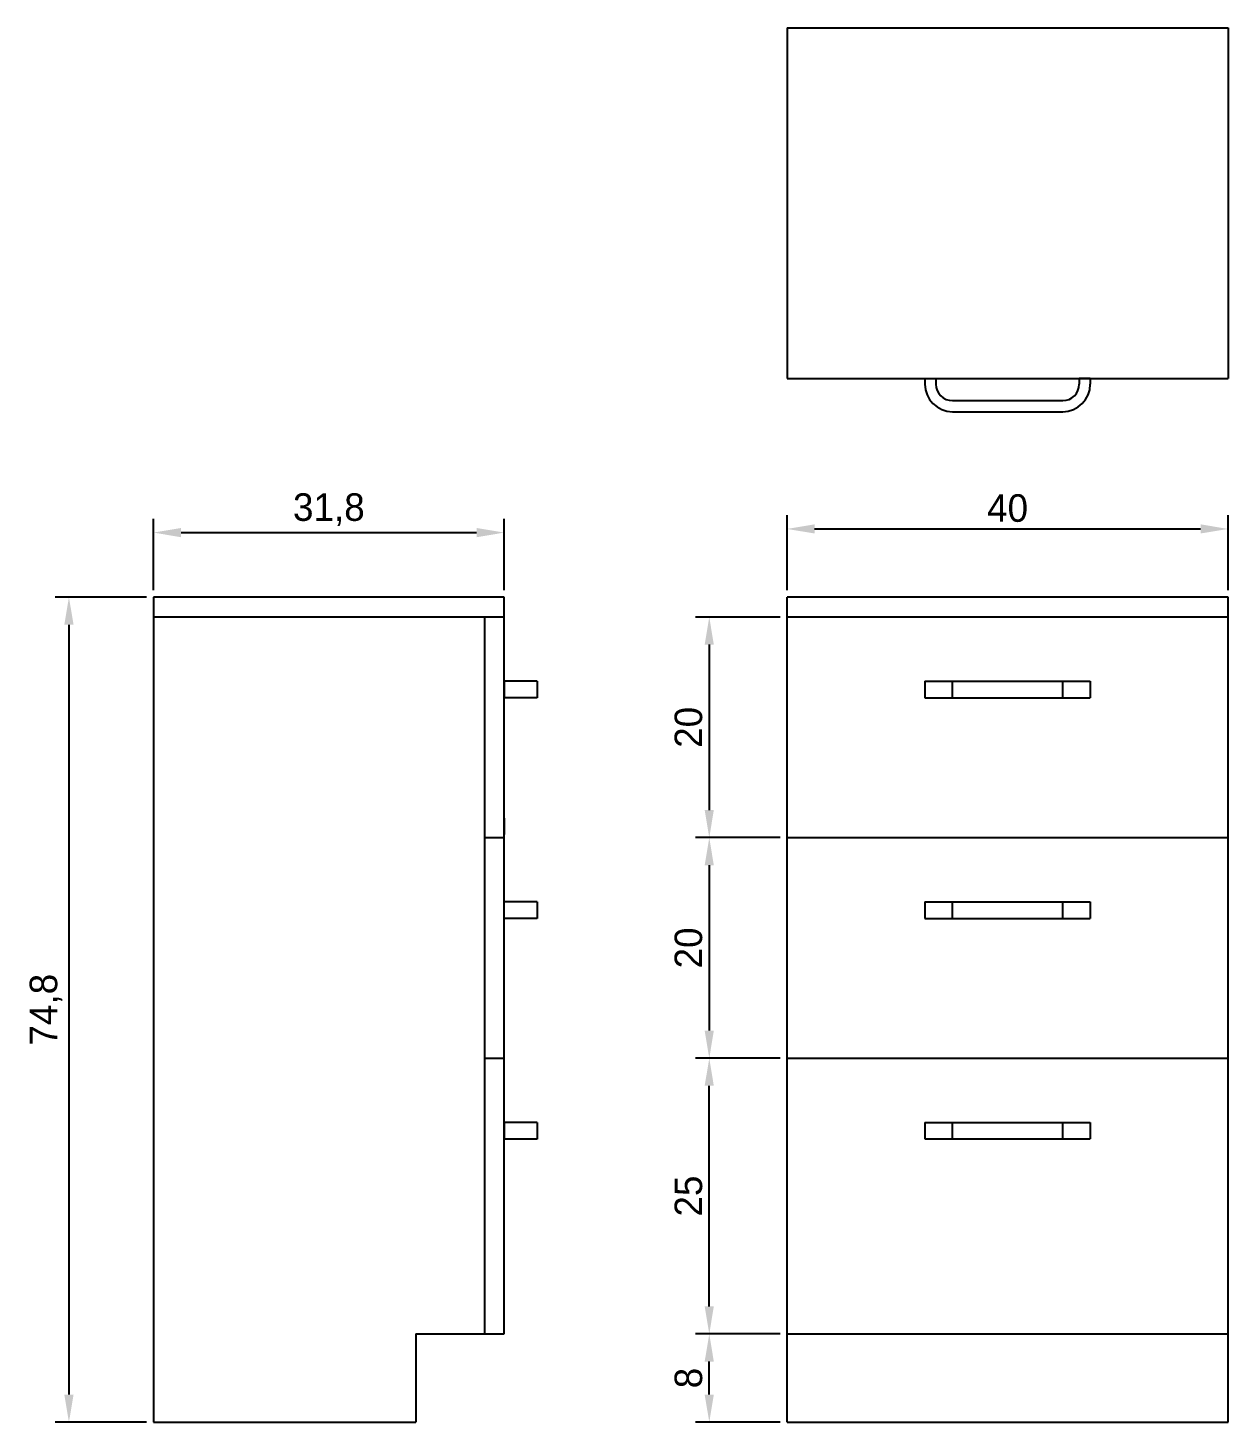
# Model space of a CAD drawing. Header units: millimetres. Extents: x 1764 to 3612, y -931 to 540.
# Drawn here: x 2632.6 to 2741.4, y -380.5 to -254 of the extents above; entities that cross this region are included whole.
import ezdxf

# ---------------------------------------------------------------- set-up
doc = ezdxf.new("R2010")
doc.units = ezdxf.units.MM
doc.layers.add('Wymiar', color=7, linetype='Continuous', true_color=0x9e9e9e)
doc.dimstyles.new('ISO-25', dxfattribs={"dimtxt": 2.5, "dimasz": 2.5, "dimexe": 1.25, "dimexo": 0.625, "dimtad": 1, "dimtxsty": 'Standard', "dimcen": 2.5, "dimadec": 0, "dimazin": 0, "dimtfac": 1, "dimtmove": 0, "dimatfit": 3, "dimfxl": 1, "dimarcsym": 0})

# ---------------------------------------------------------------- blocks, each defined once
blk = doc.blocks.new('Z$W@#18662')
for p, q in [((0, 3), (0, 2.5)), ((0, 3), (1, 3)), ((1, 3), (1, 2.5)), ((15, 3), (14, 3)), ((14, 3), (14, 2.5)), ((15, 3), (15, 2.5)), ((2.5, 1), (12.5, 1)), ((2.5, 0), (12.5, 0))]:
    blk.add_line(p, q)
for centre, radius, start, end in [((2.5, 2.5), 2.5, 180, 270), ((2.5, 2.5), 1.5, 180, 270), ((12.5, 2.5), 1.5, 270, 0), ((12.5, 2.5), 2.5, 270, 0)]:
    blk.add_arc(centre, radius, start, end)
blk = doc.blocks.new('*D351')
at = {"layer": 'Defpoints', "color": 0}
for p in [(2675.78, -299.8), (2643.98, -305.66), (2675.78, -305.66)]:
    blk.add_point(p, dxfattribs=at)
at = {"layer": 'Wymiar', "color": 0, "lineweight": -2}
for p, q in [((2643.98, -305.03), (2643.98, -298.55)), ((2675.78, -305.03), (2675.78, -298.55)), ((2646.48, -299.8), (2673.28, -299.8))]:
    blk.add_line(p, q, dxfattribs=at)
at = {"layer": 'Wymiar', "color": 0}
for points in [[(2646.48, -299.38), (2646.48, -300.22), (2643.98, -299.8)], [(2673.28, -300.22), (2673.28, -299.38), (2675.78, -299.8)]]:
    blk.add_solid(points, dxfattribs=at)
at = {"layer": 'Wymiar', "color": 0, "insert": (2659.88, -297.72), "char_height": 2.5, "attachment_point": 5}
blk.add_mtext('31,8', dxfattribs=at)
blk = doc.blocks.new('*D352')
at = {"layer": 'Defpoints', "color": 0}
for p in [(2643.98, -305.66), (2636.31, -380.46), (2643.98, -380.46)]:
    blk.add_point(p, dxfattribs=at)
at = {"layer": 'Wymiar', "color": 0, "lineweight": -2}
for p, q in [((2643.35, -305.66), (2635.06, -305.66)), ((2636.31, -308.16), (2636.31, -377.96)), ((2643.35, -380.46), (2635.06, -380.46))]:
    blk.add_line(p, q, dxfattribs=at)
at = {"layer": 'Wymiar', "color": 0}
for points in [[(2636.73, -308.16), (2635.89, -308.16), (2636.31, -305.66)], [(2635.89, -377.96), (2636.73, -377.96), (2636.31, -380.46)]]:
    blk.add_solid(points, dxfattribs=at)
at = {"layer": 'Wymiar', "color": 0, "insert": (2634.23, -343.06), "char_height": 2.5, "attachment_point": 5, "rotation": 90}
blk.add_mtext('74,8', dxfattribs=at)
blk = doc.blocks.new('*D354')
at = {"layer": 'Defpoints', "color": 0}
for p in [(2741.43, -299.47), (2701.43, -305.66), (2741.43, -305.66)]:
    blk.add_point(p, dxfattribs=at)
at = {"layer": 'Wymiar', "color": 0, "lineweight": -2}
for p, q in [((2701.43, -305.03), (2701.43, -298.22)), ((2741.43, -305.03), (2741.43, -298.22)), ((2703.93, -299.47), (2738.93, -299.47))]:
    blk.add_line(p, q, dxfattribs=at)
at = {"layer": 'Wymiar', "color": 0}
for points in [[(2703.93, -299.05), (2703.93, -299.88), (2701.43, -299.47)], [(2738.93, -299.88), (2738.93, -299.05), (2741.43, -299.47)]]:
    blk.add_solid(points, dxfattribs=at)
at = {"layer": 'Wymiar', "color": 0, "insert": (2721.43, -297.59), "char_height": 2.5, "attachment_point": 5}
blk.add_mtext('40', dxfattribs=at)
blk = doc.blocks.new('*D355')
at = {"layer": 'Defpoints', "color": 0}
for p in [(2701.43, -307.46), (2694.38, -327.46), (2701.43, -327.46)]:
    blk.add_point(p, dxfattribs=at)
at = {"layer": 'Wymiar', "color": 0, "lineweight": -2}
for p, q in [((2700.8, -307.46), (2693.13, -307.46)), ((2694.38, -309.96), (2694.38, -324.96)), ((2700.8, -327.46), (2693.13, -327.46))]:
    blk.add_line(p, q, dxfattribs=at)
at = {"layer": 'Wymiar', "color": 0}
for points in [[(2694.79, -309.96), (2693.96, -309.96), (2694.38, -307.46)], [(2693.96, -324.96), (2694.79, -324.96), (2694.38, -327.46)]]:
    blk.add_solid(points, dxfattribs=at)
at = {"layer": 'Wymiar', "color": 0, "insert": (2692.5, -317.46), "char_height": 2.5, "attachment_point": 5, "rotation": 90}
blk.add_mtext('20', dxfattribs=at)
blk = doc.blocks.new('*D356')
at = {"layer": 'Defpoints', "color": 0}
for p in [(2701.43, -327.46), (2694.38, -347.46), (2701.43, -347.46)]:
    blk.add_point(p, dxfattribs=at)
at = {"layer": 'Wymiar', "color": 0, "lineweight": -2}
for p, q in [((2700.8, -327.46), (2693.13, -327.46)), ((2694.38, -329.96), (2694.38, -344.96)), ((2700.8, -347.46), (2693.13, -347.46))]:
    blk.add_line(p, q, dxfattribs=at)
at = {"layer": 'Wymiar', "color": 0}
for points in [[(2694.79, -329.96), (2693.96, -329.96), (2694.38, -327.46)], [(2693.96, -344.96), (2694.79, -344.96), (2694.38, -347.46)]]:
    blk.add_solid(points, dxfattribs=at)
at = {"layer": 'Wymiar', "color": 0, "insert": (2692.5, -337.46), "char_height": 2.5, "attachment_point": 5, "rotation": 90}
blk.add_mtext('20', dxfattribs=at)
blk = doc.blocks.new('*D357')
at = {"layer": 'Defpoints', "color": 0}
for p in [(2694.38, -347.46), (2701.43, -347.46), (2701.43, -372.46)]:
    blk.add_point(p, dxfattribs=at)
at = {"layer": 'Wymiar', "color": 0, "lineweight": -2}
for p, q in [((2700.8, -347.46), (2693.13, -347.46)), ((2694.38, -369.96), (2694.38, -349.96)), ((2700.8, -372.46), (2693.13, -372.46))]:
    blk.add_line(p, q, dxfattribs=at)
at = {"layer": 'Wymiar', "color": 0}
for points in [[(2694.79, -349.96), (2693.96, -349.96), (2694.38, -347.46)], [(2693.96, -369.96), (2694.79, -369.96), (2694.38, -372.46)]]:
    blk.add_solid(points, dxfattribs=at)
at = {"layer": 'Wymiar', "color": 0, "insert": (2692.5, -359.96), "char_height": 2.5, "attachment_point": 5, "rotation": 90}
blk.add_mtext('25', dxfattribs=at)
blk = doc.blocks.new('*D358')
at = {"layer": 'Defpoints', "color": 0}
for p in [(2694.38, -372.46), (2701.43, -372.46), (2701.43, -380.46)]:
    blk.add_point(p, dxfattribs=at)
at = {"layer": 'Wymiar', "color": 0, "lineweight": -2}
for p, q in [((2700.8, -372.46), (2693.13, -372.46)), ((2694.38, -377.96), (2694.38, -374.96)), ((2700.8, -380.46), (2693.13, -380.46))]:
    blk.add_line(p, q, dxfattribs=at)
at = {"layer": 'Wymiar', "color": 0}
for points in [[(2694.79, -374.96), (2693.96, -374.96), (2694.38, -372.46)], [(2693.96, -377.96), (2694.79, -377.96), (2694.38, -380.46)]]:
    blk.add_solid(points, dxfattribs=at)
at = {"layer": 'Wymiar', "color": 0, "insert": (2692.5, -376.46), "char_height": 2.5, "attachment_point": 5, "rotation": 90}
blk.add_mtext('8', dxfattribs=at)

msp = doc.modelspace()

# ---------------------------------------------------------------- linework, layer by layer
for p, q in [((2701.43, -254.036), (2741.43, -254.036)), ((2701.43, -254.036), (2701.43, -285.836)), ((2741.43, -254.036), (2741.43, -285.836)), ((2701.43, -285.836), (2741.43, -285.836)), ((2714.93, -285.836), (2727.93, -285.836)), ((2643.98, -305.656), (2643.98, -380.456)), ((2675.78, -305.656), (2643.98, -305.656)), ((2675.78, -307.456), (2675.78, -305.656)), ((2701.43, -380.456), (2701.43, -305.656)), ((2741.43, -305.656), (2701.43, -305.656)), ((2741.43, -380.456), (2741.43, -305.656)), ((2675.78, -307.456), (2643.98, -307.456)), ((2673.98, -307.456), (2673.98, -372.456)), ((2675.78, -372.456), (2675.78, -307.456)), ((2741.43, -307.456), (2701.43, -307.456)), ((2678.78, -313.286), (2675.78, -313.286)), ((2675.78, -313.286), (2675.78, -314.786)), ((2678.78, -313.286), (2678.78, -314.786)), ((2713.93, -313.281), (2728.93, -313.281)), ((2713.93, -313.281), (2713.93, -314.781)), ((2716.43, -314.781), (2716.43, -313.281)), ((2726.43, -314.781), (2726.43, -313.281)), ((2728.93, -313.281), (2728.93, -314.781)), ((2678.78, -314.786), (2675.78, -314.786)), ((2713.93, -314.781), (2728.93, -314.781)), ((2675.78, -325.686), (2675.78, -327.186)), ((2673.98, -327.456), (2675.78, -327.456)), ((2701.43, -327.456), (2741.43, -327.456)), ((2678.78, -333.286), (2675.78, -333.286)), ((2678.78, -333.286), (2678.78, -334.786)), ((2713.93, -333.281), (2728.93, -333.281)), ((2713.93, -333.281), (2713.93, -334.781)), ((2716.43, -334.781), (2716.43, -333.281)), ((2726.43, -334.781), (2726.43, -333.281)), ((2728.93, -333.281), (2728.93, -334.781)), ((2678.78, -334.786), (2675.78, -334.786)), ((2713.93, -334.781), (2728.93, -334.781)), ((2673.98, -347.456), (2675.78, -347.456)), ((2701.43, -347.456), (2741.43, -347.456)), ((2678.78, -353.286), (2675.78, -353.286)), ((2675.78, -353.286), (2675.78, -354.786)), ((2678.78, -353.286), (2678.78, -354.786)), ((2713.93, -353.281), (2728.93, -353.281)), ((2713.93, -353.281), (2713.93, -354.781)), ((2716.43, -354.781), (2716.43, -353.281)), ((2726.43, -354.781), (2726.43, -353.281)), ((2728.93, -353.281), (2728.93, -354.781)), ((2678.78, -354.786), (2675.78, -354.786)), ((2713.93, -354.781), (2728.93, -354.781)), ((2667.78, -372.456), (2667.78, -380.456)), ((2667.78, -372.456), (2675.78, -372.456)), ((2701.43, -372.456), (2741.43, -372.456)), ((2643.98, -380.456), (2667.78, -380.456)), ((2701.43, -380.456), (2741.43, -380.456))]:
    msp.add_line(p, q)

# ---------------------------------------------------------------- block references
msp.add_blockref('Z$W@#18662', (2713.93, -288.836))

# ---------------------------------------------------------------- dimensions: what is measured, and where the dimension line sits
at = {"layer": 'Wymiar'}
for base, p1, p2, picture, middle in [((2675.78, -299.8), (2643.98, -305.656), (2675.78, -305.656), '*D351', (2659.88, -297.717)), ((2741.43, -299.467), (2701.43, -305.656), (2741.43, -305.656), '*D354', (2721.43, -297.592))]:
    dim = msp.add_linear_dim(base=base, p1=p1, p2=p2, dimstyle='ISO-25', dxfattribs=at)
    dim.commit()
    dim.dimension.update_dxf_attribs({"geometry": picture, "text_midpoint": middle})
for base, p1, p2, picture, middle in [((2636.31, -380.456), (2643.98, -305.656), (2643.98, -380.456), '*D352', (2634.227, -343.056)), ((2694.376, -327.456), (2701.43, -307.456), (2701.43, -327.456), '*D355', (2692.501, -317.456)), ((2694.376, -347.456), (2701.43, -327.456), (2701.43, -347.456), '*D356', (2692.501, -337.456)), ((2694.376, -347.456), (2701.43, -372.456), (2701.43, -347.456), '*D357', (2692.501, -359.956)), ((2694.376, -372.456), (2701.43, -380.456), (2701.43, -372.456), '*D358', (2692.501, -376.456))]:
    dim = msp.add_linear_dim(base=base, p1=p1, p2=p2, angle=90, dimstyle='ISO-25', dxfattribs=at)
    dim.commit()
    dim.dimension.update_dxf_attribs({"geometry": picture, "text_midpoint": middle})

doc.saveas('drawing.dxf')
